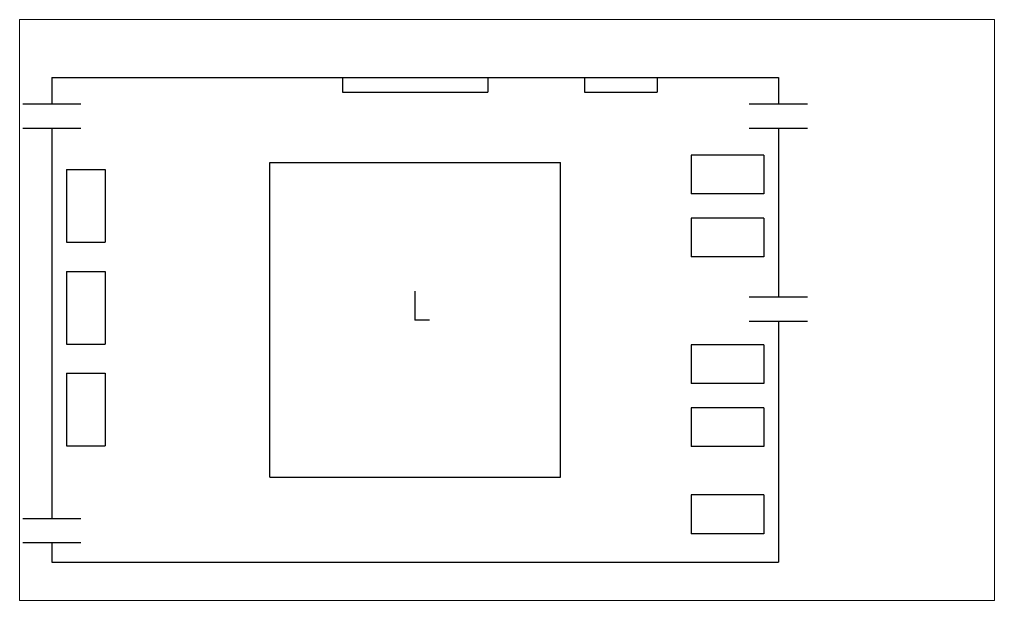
# Paper-space layout 'Layout1' of a CAD drawing. Header units: millimetres. Extents: x 26 to 279, y 25 to 176.
# The model-space entities are those that its viewports show. They can reach past a viewport. Long polylines and large blocks are cut down to what shows.
import ezdxf

# ---------------------------------------------------------------- set-up
doc = ezdxf.new("R2010")
doc.units = ezdxf.units.MM
doc.header["$PDSIZE"] = -1
doc.linetypes.add('CENTERX2', pattern=[20.32, 12.7, -2.54, 2.54, -2.54])

msp = doc.modelspace()

# ---------------------------------------------------------------- linework, layer by layer
at = {"color": 7, "linetype": 'Continuous'}
for p, q in [((-75, 50), (75, 50)), ((-75, 50), (-75, 44.57)), ((-15, 50), (15, 50)), ((-15, 50), (-15, 47)), ((15, 50), (15, 47)), ((34.99, 50), (49.99, 50)), ((34.99, 50), (34.99, 47)), ((49.99, 50), (49.99, 47)), ((75, 50), (75, 44.57)), ((-15, 47), (15, 47)), ((34.99, 47), (49.99, 47)), ((-81, 44.57), (-69, 44.57)), ((69, 44.57), (81, 44.57)), ((-81, 39.57), (-69, 39.57)), ((-75, 39.57), (-75, -41)), ((69, 39.57), (81, 39.57)), ((75, 39.57), (75, 4.73)), ((-30, -32.5), (-30, 32.5)), ((-30, 32.5), (30, 32.5)), ((30, -32.5), (30, 32.5)), ((72, 34), (57, 34)), ((57, 34), (57, 26)), ((72, 34), (72, 26)), ((-72, 31), (-64, 31)), ((-72, 31), (-72, 16)), ((-64, 31), (-64, 16)), ((72, 26), (57, 26)), ((72, 21), (57, 21)), ((57, 21), (57, 13)), ((72, 21), (72, 13)), ((-72, 16), (-64, 16)), ((72, 13), (57, 13)), ((-72, 10), (-64, 10)), ((-72, 10), (-72, -5)), ((-64, 10), (-64, -5)), ((0, 0), (0, 5.93)), ((69, 4.73), (81, 4.73)), ((0, 0), (2.97, 0)), ((69, -0.27), (81, -0.27)), ((75, -0.27), (75, -50)), ((-72, -5), (-64, -5)), ((72, -5.14), (57, -5.14)), ((57, -5.14), (57, -13.14)), ((72, -5.14), (72, -13.14)), ((-72, -11), (-64, -11)), ((-72, -11), (-72, -26)), ((-64, -11), (-64, -26)), ((72, -13.14), (57, -13.14)), ((72, -18.14), (57, -18.14)), ((57, -18.14), (57, -26.14)), ((72, -18.14), (72, -26.14)), ((-72, -26), (-64, -26)), ((72, -26.14), (57, -26.14)), ((-30, -32.5), (30, -32.5)), ((72, -36.16), (57, -36.16)), ((57, -36.16), (57, -44.16)), ((72, -36.16), (72, -44.16)), ((-81, -41), (-69, -41)), ((72, -44.16), (57, -44.16)), ((-81, -46), (-69, -46)), ((-75, -46), (-75, -50)), ((-75, -50), (75, -50))]:
    msp.add_line(p, q, dxfattribs=at)
at = {"color": 7, "linetype": 'CENTERX2'}
for p, q in [((72, 34), (72, 26)), ((-72, 31), (-72, 16)), ((72, 21), (72, 13)), ((-72, 10), (-72, -5)), ((72, -5.14), (72, -13.14)), ((-72, -11), (-72, -26)), ((72, -18.14), (72, -26.14)), ((72, -36.16), (72, -44.16))]:
    msp.add_line(p, q, dxfattribs=at)
at = {"color": 7, "linetype": 'Continuous'}
msp.add_point((0, 0), dxfattribs=at)
msp.add_point((0, 0), dxfattribs=at)
msp.add_point((0, 0), dxfattribs=at)

psp = doc.layouts.get("Layout1")

# ---------------------------------------------------------------- viewports
at = {"layer": '0'}
psp.add_viewport(center=(152.37, 100.04), size=(253.34, 150.9175), view_center_point=(18.97, 2.02), view_height=119.9271, dxfattribs=at)

doc.saveas('drawing.dxf')
